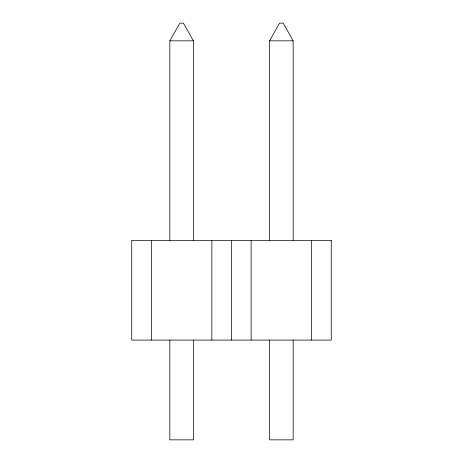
<?xml version="1.0" encoding="UTF-8"?>
<svg xmlns="http://www.w3.org/2000/svg" width="463" height="463" viewBox="0 0 463 463"><rect width="100%" height="100%" fill="white"/><g stroke="black" fill="none" stroke-linecap="round" stroke-linejoin="round"><path stroke-width="0.69" d="M169.84 240.338L169.84 40.825L179.818 23.15L183.429 23.15L193.407 40.825L193.407 240.338M269.593 240.338L269.593 40.825L279.571 23.15L283.182 23.15L293.16 40.825L293.16 240.338M169.84 40.825L193.407 40.825M269.593 40.825L293.16 40.825M311.622 240.338L311.622 340.091M293.16 340.091L293.16 439.85L269.593 439.85L269.593 340.091M251.137 240.338L251.137 340.091M231.5 240.338L231.5 340.091M211.863 240.338L211.863 340.091M193.407 340.091L193.407 439.85L169.84 439.85L169.84 340.091M151.378 240.338L151.378 340.091M331.259 240.338L131.741 240.338L131.741 340.091L331.259 340.091L331.259 240.338"/></g></svg>
